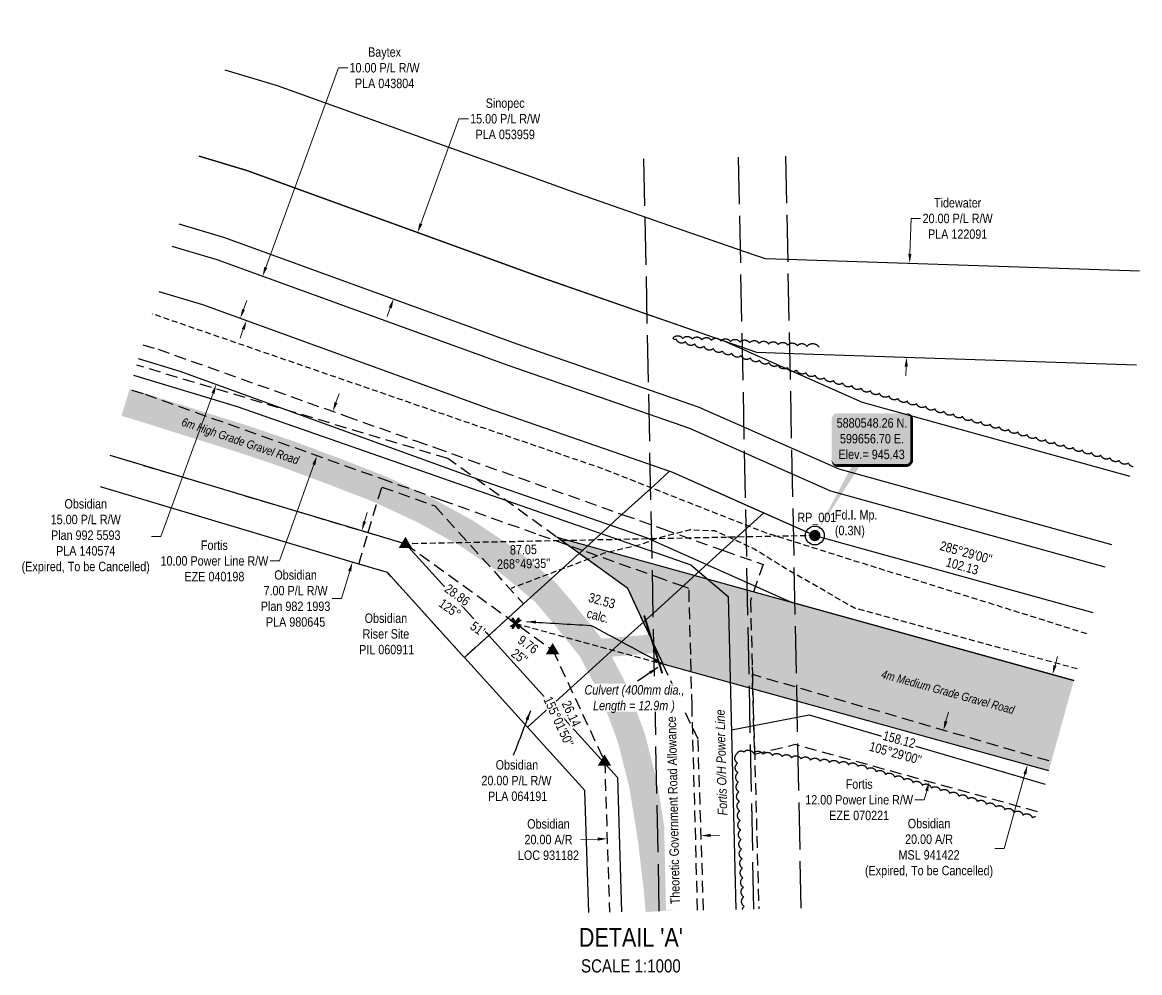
# Model space of a CAD drawing. Extents: x 598714 to 602451, y 5878898 to 5881862.
# Drawn here: x 599580 to 600767, y 5878898 to 5879909 of the extents above; entities that cross this region are included whole.
import ezdxf
from ezdxf.enums import TextEntityAlignment as Align

# ---------------------------------------------------------------- set-up
doc = ezdxf.new("R2010")
doc.units = 0
doc.header["$LTSCALE"] = 5
doc.header["$PDSIZE"] = 0.5
for name, pattern in [('0', [1, 1, 0]), ('foc-ACCESSROAD', [3.75, 2.5, -1.25]), ('foc-FLOWLINE', [3.75, 2.5, -1.25]), ('foc-TIELINE', [1.875, 1.25, -0.625]), ('foc-UNSURVEYED', [12.5, 10, -2.5]), ('UG_PIPE', [1.875, 1.25, -0.625])]:
    doc.linetypes.add(name, pattern=pattern)
doc.layers.get('Defpoints').update_dxf_attribs({"color": 9})
for name, color, linetype in [('35', 37, 'Continuous'), ('AS-PIPE-UG', 44, 'UG_PIPE'), ('AS-POWER', 104, 'foc-POWER'), ('AS-ROADS', 254, 'Continuous'), ('C-AR', 13, 'foc-ACCESSROAD'), ('C-RW', 13, 'Continuous'), ('C-WS', 13, 'foc-ACCESSROAD'), ('DETAIL-T', 7, 'Continuous'), ('F-EZE', 190, 'foc-FLOWLINE'), ('F-RW', 190, 'Continuous'), ('L-BD', 7, 'Continuous'), ('L-BD1', 253, 'Continuous'), ('L-MON', 1, 'Continuous'), ('L-ROAD-T', 7, 'Continuous'), ('L-TIE', 7, 'foc-TIELINE'), ('L-USEC', 7, 'foc-UNSURVEYED'), ('P-PROPOSED', 10, 'Continuous'), ('P-PROPOSED-H', 21, 'Continuous'), ('T-BUSH', 110, '0')]:
    doc.layers.add(name, color=color, linetype=linetype)
for name, color, linetype, lineweight in [('AS-GENERAL', 48, 'Continuous', 18), ('C-AR-T', 13, 'Continuous', 9), ('C-RW-T', 13, 'Continuous', 9), ('C-WS-T', 13, 'Continuous', 9), ('F-EZE-T', 190, 'Continuous', 9), ('F-RW-T', 190, 'Continuous', 9), ('T-TEXT', 48, 'Continuous', 18)]:
    doc.layers.add(name, color=color, linetype=linetype, lineweight=lineweight)
doc.styles.add('80', font='ARIALN.TTF', dxfattribs={"height": 10})
doc.styles.add('80CG', font='ARIALN.TTF', dxfattribs={"height": 10})
doc.styles.add('80L', font='ARIALN.TTF', dxfattribs={"height": 10})
doc.styles.add('foc-LtypeFont', font='ARIALN.TTF', dxfattribs={"height": 7.35})
doc.linetypes.add('foc-POWER', pattern='A,6,-1,["P",foc-LtypeFont,S=0.2,R=0,X=-0.625,Y=-0.75],-1.24,4', length=12.24)
doc.dimstyles.new('Compass 5 000', dxfattribs={"dimscale": 5, "dimtxt": 9, "dimasz": 2, "dimexe": 0.2, "dimexo": 0.0625, "dimgap": 0.5, "dimtad": 0, "dimtih": 1, "dimtoh": 1, "dimzin": 0, "dimdsep": 46, "dimtxsty": '80CG', "dimcen": 0.1, "dimse1": 1, "dimse2": 1, "dimclrd": 256, "dimclrt": 256, "dimaunit": 1, "dimadec": 4, "dimazin": 0, "dimtfac": 0.06, "dimtofl": 0, "dimtmove": 0, "dimatfit": 1, "dimfxl": 0.2, "dimtolj": 1, "dimtzin": 0, "dimlwd": -1, "dimarcsym": 0})

# ---------------------------------------------------------------- blocks, each defined once
blk = doc.blocks.new('*D66')
at = {"layer": 'C-AR-T', "transparency": 16777216}
for p, q in [((600191.2, 5879040.1), (600173.1, 5879039.5)), ((600311.1, 5879044), (600321.1, 5879044.3))]:
    blk.add_line(p, q, dxfattribs=at)
for points in [[(600191.2, 5879041.8), (600191.3, 5879038.4), (600201.2, 5879040.4)], [(600311.1, 5879045.7), (600311.2, 5879042.3), (600301.1, 5879043.7)]]:
    blk.add_solid(points, dxfattribs=at)
at = {"layer": 'Defpoints', "color": 0, "transparency": 16777216}
for p in [(600201.2, 5879040.4), (600201.5, 5879032.3), (600301.4, 5879035.5)]:
    blk.add_point(p, dxfattribs=at)
at = {"layer": 'C-AR-T', "transparency": 16777216, "insert": (600138.8, 5879039.5), "char_height": 10, "attachment_point": 5, "style": '80CG'}
blk.add_mtext('\\A1;Obsidian\\P20.00 A/R\\PLOC 931182', dxfattribs=at)
blk = doc.blocks.new('*D67')
at = {"layer": 'C-AR-T', "transparency": 16777216}
for p, q in [((600677.3, 5879224.8), (600680, 5879234.4)), ((600645.3, 5879109.2), (600623.4, 5879030.1)), ((600623.4, 5879030.1), (600613.4, 5879030.1))]:
    blk.add_line(p, q, dxfattribs=at)
for points in [[(600675.7, 5879225.2), (600678.9, 5879224.3), (600674.6, 5879215.1)], [(600643.7, 5879109.6), (600646.9, 5879108.7), (600648, 5879118.8)]]:
    blk.add_solid(points, dxfattribs=at)
at = {"layer": 'Defpoints', "color": 0, "transparency": 16777216}
for p in [(600339.7, 5879307.9), (600313, 5879211.6), (600648, 5879118.8)]:
    blk.add_point(p, dxfattribs=at)
at = {"layer": 'C-AR-T', "transparency": 16777216, "insert": (600543.4, 5879030.1), "char_height": 10, "attachment_point": 5, "style": '80CG'}
blk.add_mtext('\\A1;Obsidian\\P20.00 A/R\\PMSL 941422\\P(Expired, To be Cancelled)', dxfattribs=at)
blk = doc.blocks.new('*D68')
at = {"layer": 'C-RW-T', "transparency": 16777216}
for p, q in [((599943.3, 5879377.7), (599946.1, 5879387.3)), ((599927.5, 5879325.1), (599918.8, 5879295.9)), ((599918.8, 5879295.9), (599908.8, 5879295.9))]:
    blk.add_line(p, q, dxfattribs=at)
for points in [[(599941.7, 5879378.2), (599944.9, 5879377.3), (599940.4, 5879368.2)], [(599925.9, 5879325.5), (599929.1, 5879324.6), (599930.4, 5879334.6)]]:
    blk.add_solid(points, dxfattribs=at)
at = {"layer": 'Defpoints', "color": 0, "transparency": 16777216}
for p in [(599706.7, 5879438.1), (599696.6, 5879404.6, 2.2), (599930.4, 5879334.6)]:
    blk.add_point(p, dxfattribs=at)
at = {"layer": 'C-RW-T', "transparency": 16777216, "insert": (599870, 5879295.9), "char_height": 10, "attachment_point": 5, "style": '80CG'}
blk.add_mtext('\\A1;Obsidian\\P7.00 P/L R/W\\PPlan 982 1993\\PPLA 980645', dxfattribs=at)
blk = doc.blocks.new('*D69')
at = {"layer": 'Defpoints', "color": 0, "transparency": 16777216}
for p in [(599877, 5879506.5), (599860.1, 5879459.4), (599892.7, 5879447.7)]:
    blk.add_point(p, dxfattribs=at)
at = {"layer": 'F-EZE-T', "transparency": 16777216}
for p, q in [((599912.9, 5879504.3), (599916.3, 5879513.7)), ((599889.4, 5879438.3), (599852.8, 5879335.9)), ((599852.8, 5879335.9), (599842.8, 5879335.9))]:
    blk.add_line(p, q, dxfattribs=at)
for points in [[(599911.4, 5879504.9), (599914.5, 5879503.8), (599909.6, 5879494.9)], [(599887.8, 5879438.9), (599891, 5879437.7), (599892.7, 5879447.7)]]:
    blk.add_solid(points, dxfattribs=at)
at = {"layer": 'F-EZE-T', "transparency": 16777216, "insert": (599783.7, 5879335.9), "char_height": 10, "attachment_point": 5, "style": '80CG'}
blk.add_mtext('\\A1;Fortis\\P10.00 Power Line R/W\\PEZE 040198', dxfattribs=at)
blk = doc.blocks.new('*D70')
at = {"layer": 'Defpoints', "color": 0, "transparency": 16777216}
for p in [(600583.3, 5879148.9), (600543.6, 5879101.1), (600568.1, 5879094.3)]:
    blk.add_point(p, dxfattribs=at)
at = {"layer": 'F-EZE-T', "transparency": 16777216}
for p, q in [((600561.4, 5879165.4), (600564.1, 5879175)), ((600540.9, 5879091.4), (600538.2, 5879081.8)), ((600538.2, 5879081.8), (600528.2, 5879081.8))]:
    blk.add_line(p, q, dxfattribs=at)
for points in [[(600559.8, 5879165.8), (600563, 5879164.9), (600558.7, 5879155.7)], [(600539.3, 5879091.9), (600542.5, 5879091), (600543.6, 5879101.1)]]:
    blk.add_solid(points, dxfattribs=at)
at = {"layer": 'F-EZE-T', "transparency": 16777216, "insert": (600469.1, 5879081.8), "char_height": 10, "attachment_point": 5, "style": '80CG'}
blk.add_mtext('\\A1;Fortis\\P12.00 Power Line R/W\\PEZE 070221', dxfattribs=at)
blk = doc.blocks.new('*D71')
at = {"layer": 'Defpoints', "color": 0, "transparency": 16777216}
for p in [(600522.7, 5879652.5), (600547.8, 5879651.7), (600544.6, 5879551.8)]:
    blk.add_point(p, dxfattribs=at)
at = {"layer": 'F-RW-T', "transparency": 16777216}
for p, q in [((600523, 5879662.5), (600524.3, 5879700.1)), ((600524.3, 5879700.1), (600534.3, 5879700.1)), ((600519.1, 5879542.6), (600518.8, 5879532.6))]:
    blk.add_line(p, q, dxfattribs=at)
for points in [[(600521.4, 5879662.6), (600524.7, 5879662.4), (600522.7, 5879652.5)], [(600517.5, 5879542.7), (600520.8, 5879542.6), (600519.5, 5879552.6)]]:
    blk.add_solid(points, dxfattribs=at)
at = {"layer": 'F-RW-T', "transparency": 16777216, "insert": (600573.8, 5879700.1), "char_height": 10, "attachment_point": 5, "style": '80CG'}
blk.add_mtext('\\A1;Tidewater\\P20.00 P/L R/W\\PPLA 122091', dxfattribs=at)
blk = doc.blocks.new('*D72')
at = {"layer": 'Defpoints', "color": 0, "transparency": 16777216}
for p in [(599999.7, 5879685.1), (600023, 5879676.6), (599997.4, 5879606.2)]:
    blk.add_point(p, dxfattribs=at)
at = {"layer": 'F-RW-T', "transparency": 16777216}
for p, q in [((600003.1, 5879694.5), (600043.7, 5879806.1)), ((600043.7, 5879806.1), (600053.7, 5879806.1)), ((599970.7, 5879605.2), (599967.3, 5879595.8))]:
    blk.add_line(p, q, dxfattribs=at)
for points in [[(600001.6, 5879695.1), (600004.7, 5879693.9), (599999.7, 5879685.1)], [(599969.1, 5879605.8), (599972.3, 5879604.7), (599974.1, 5879614.6)]]:
    blk.add_solid(points, dxfattribs=at)
at = {"layer": 'F-RW-T', "transparency": 16777216, "insert": (600092.8, 5879806.1), "char_height": 10, "attachment_point": 5, "style": '80CG'}
blk.add_mtext('\\A1;Sinopec\\P15.00 P/L R/W\\PPLA 053959', dxfattribs=at)
blk = doc.blocks.new('*D73')
at = {"layer": 'Defpoints', "color": 0, "transparency": 16777216}
for p in [(599834.9, 5879638.6), (599859.8, 5879629.6), (599842.7, 5879582.6)]:
    blk.add_point(p, dxfattribs=at)
at = {"layer": 'F-RW-T', "transparency": 16777216}
for p, q in [((599838.3, 5879648), (599915.5, 5879860.4)), ((599915.5, 5879860.4), (599925.5, 5879860.4)), ((599814.4, 5879582.3), (599811, 5879572.9))]:
    blk.add_line(p, q, dxfattribs=at)
for points in [[(599836.7, 5879648.6), (599839.9, 5879647.5), (599834.9, 5879638.6)], [(599812.8, 5879582.8), (599816, 5879581.7), (599817.8, 5879591.6)]]:
    blk.add_solid(points, dxfattribs=at)
at = {"layer": 'F-RW-T', "transparency": 16777216, "insert": (599964.6, 5879860.4), "char_height": 10, "attachment_point": 5, "style": '80CG'}
blk.add_mtext('\\A1;Baytex\\P10.00 P/L R/W\\PPLA 043804', dxfattribs=at)
blk = doc.blocks.new('fdia')
at = {"color": 255, "const_width": 1}
blk.add_lwpolyline([(-0.5, 0, 1), (0.5, 0, 1)], format="xyb", close=True, dxfattribs=at)
blk = doc.blocks.new('Fdiaa')
blk.add_blockref('fdia', (0, 0))
blk = doc.blocks.new('fdib')
at = {"color": 1, "const_width": 1.6}
blk.add_lwpolyline([(-0.4, 0, 1), (0.4, 0, 1)], format="xyb", close=True, dxfattribs=at)
at = {"color": 1}
blk.add_circle((0, 0), 0.8, dxfattribs=at)
blk = doc.blocks.new('Fdibb')
blk.add_blockref('fdib', (0, 0))
blk = doc.blocks.new('fdicc')
for name in ['Fdibb', 'Fdiaa']:
    blk.add_blockref(name, (0, 0))
blk = doc.blocks.new('FDI')
blk.add_blockref('fdicc', (0, 0))
blk = doc.blocks.new('STRIA')
blk.add_hatch(color=255).paths.add_polyline_path([(-0.04, 1.52), (-1.47, -0.87), (1.39, -0.87)])
blk = doc.blocks.new('STRIAA')
blk.add_blockref('STRIA', (0, 0))
blk = doc.blocks.new('STRIB')
at = {"color": 1}
blk.add_solid([(-1.12, -0.67), (-0.04, 1.13), (1.04, -0.67)], dxfattribs=at)
blk = doc.blocks.new('STRIBB')
blk.add_blockref('STRIB', (0, 0))
blk = doc.blocks.new('STRICC')
for name in ['STRIAA', 'STRIBB']:
    blk.add_blockref(name, (0, 0))
blk = doc.blocks.new('fdspike')
blk.add_blockref('STRICC', (0, 0))
blk = doc.blocks.new('TEMP')
h = blk.add_hatch(color=255)
h.dxf.hatch_style = 1
h.paths.add_polyline_path([(0, 0.25), (-0.67, 1.15), (-0.67, 0.67), (-1.15, 0.67), (-0.25, 0), (-1.15, -0.67), (-0.67, -0.67), (-0.67, -1.15), (0, -0.25), (0.67, -1.15), (0.67, -0.67), (1.15, -0.67), (0.25, 0), (1.15, 0.67), (0.67, 0.67), (0.67, 1.15)])
h.paths.add_polyline_path([(0.57, 0.85), (0.57, 0.57), (0.85, 0.57), (0.08, 0), (0.85, -0.57), (0.57, -0.57), (0.57, -0.85), (0, -0.08), (-0.57, -0.85), (-0.57, -0.57), (-0.85, -0.57), (-0.08, 0), (-0.85, 0.57), (-0.57, 0.57), (-0.57, 0.85), (0, 0.08)], flags=16)
h = blk.add_hatch(color=1)
h.dxf.hatch_style = 1
h.paths.add_polyline_path([(0, 0.08), (-0.57, 0.85), (-0.57, 0.57), (-0.85, 0.57), (-0.08, 0), (-0.85, -0.57), (-0.57, -0.57), (-0.57, -0.85), (0, -0.08), (0.57, -0.85), (0.57, -0.57), (0.85, -0.57), (0.08, 0), (0.85, 0.57), (0.57, 0.57), (0.57, 0.85)])
at = {"color": 1}
for p, q in [((-0.08, 0), (0.08, 0)), ((0, 0.08), (0, -0.08))]:
    blk.add_line(p, q, dxfattribs=at)
at = {"color": 255, "flags": 128}
blk.add_lwpolyline([(-0.25, 0), (-1.15, 0.67), (-0.67, 0.67), (-0.67, 1.15), (0, 0.25), (0.67, 1.15), (0.67, 0.67), (1.15, 0.67), (0.25, 0), (1.15, -0.67), (0.67, -0.67), (0.67, -1.15), (0, -0.25), (-0.67, -1.15), (-0.67, -0.67), (-1.15, -0.67)], close=True, dxfattribs=at)
at = {"color": 1, "flags": 128}
blk.add_lwpolyline([(-0.08, 0), (-0.85, 0.57), (-0.57, 0.57), (-0.57, 0.85), (0, 0.08), (0.57, 0.85), (0.57, 0.57), (0.85, 0.57), (0.08, 0), (0.85, -0.57), (0.57, -0.57), (0.57, -0.85), (0, -0.08), (-0.57, -0.85), (-0.57, -0.57), (-0.85, -0.57)], close=True, dxfattribs=at)
blk = doc.blocks.new('*D76')
at = {"layer": 'C-RW-T', "transparency": 16777216}
for p, q in [((599814.7, 5879603.4), (599818.1, 5879612.8)), ((599782.2, 5879514.2), (599726.9, 5879361.8)), ((599726.9, 5879361.8), (599716.9, 5879361.8))]:
    blk.add_line(p, q, dxfattribs=at)
for points in [[(599813.1, 5879604), (599816.2, 5879602.9), (599811.2, 5879594)], [(599780.7, 5879514.7), (599783.8, 5879513.6), (599785.6, 5879523.6)]]:
    blk.add_solid(points, dxfattribs=at)
at = {"layer": 'Defpoints', "color": 0, "transparency": 16777216}
for p in [(599811.2, 5879594), (600056.9, 5879504.8), (600031.3, 5879434.3)]:
    blk.add_point(p, dxfattribs=at)
at = {"layer": 'C-RW-T', "transparency": 16777216, "insert": (599646.9, 5879361.8), "char_height": 10, "attachment_point": 5, "style": '80CG'}
blk.add_mtext('\\A1;Obsidian\\P15.00 P/L R/W\\PPlan 992 5593\\PPLA 140574\\P(Expired, To be Cancelled)', dxfattribs=at)
blk = doc.blocks.new('*U78')
h = blk.add_hatch(color=254)
edge = h.paths.add_edge_path()
edge.add_line((-36.5, -28.5), (36.5, -28.5))
edge.add_arc((36.5, -22.5), 6, 270, 360)
edge.add_line((42.5, -22.5), (42.5, 21))
edge.add_arc((36.5, 21), 6, 0, 90)
edge.add_line((36.5, 27), (-36.5, 27))
edge.add_arc((-36.5, 21), 6, 90, 180)
edge.add_line((-42.5, 21), (-42.5, -22.5))
edge.add_arc((-36.5, -22.5), 6, 180, 270)
at = {"color": 1, "flags": 128}
blk.add_lwpolyline([(-36.5, -28.5, 3, 3, 0), (36.5, -28.5, 3, 3, 0.414214), (42.5, -22.5, 3, 3, 0), (42.5, 21, 3, 0, 0.414214), (36.5, 27, 0, 0, 0), (-36.5, 27, 0, 0, 0.414214), (-42.5, 21, 0, 0, 0), (-42.5, -22.5, 0, 3, 0.414214)], format="xyseb", close=True, dxfattribs=at)
blk.add_lwpolyline([(-60.5, -103, 0, 10, 0), (0, 0, 5, 5, 0)], format="xyseb", dxfattribs=at)
at = {"color": 1, "style": '80'}
blk.add_attdef('ENTER_TEXT_001', (-36, -5), '', height=10, dxfattribs=at)

msp = doc.modelspace()

# ---------------------------------------------------------------- hatches: boundary and pattern name
at = {"layer": 'P-PROPOSED-H'}
h = msp.add_hatch(color=256, dxfattribs=at)
h.dxf.hatch_style = 1
h.paths.add_polyline_path([(600670.638, 5879112.534), (600697.321, 5879208.864), (600147.878, 5879361.06), (600223.049, 5879306.732), (600260.588, 5879226.118)])

# ---------------------------------------------------------------- linework, layer by layer
at = {"layer": '35', "color": 3}
msp.add_circle((600421.98, 5879362.925), 10, dxfattribs=at)
at = {"layer": 'AS-GENERAL', "const_width": 1.999, "flags": 128}
msp.add_lwpolyline([(600240.5, 5879277.91), (600259.745, 5879216.405)], dxfattribs=at)
at = {"layer": 'AS-PIPE-UG', "flags": 128}
for points in [[(600711.036, 5879258.378), (600369.538, 5879365.762), (600368.995, 5879365.99), (600194.635, 5879434.64), (600050.265, 5879483.845), (599717.355, 5879598.711)], [(600700.703, 5879221.073), (600464.205, 5879285.645), (600390.91, 5879327.82), (600357.705, 5879348.49), (600315.775, 5879367.765), (600289.55, 5879368.835), (600255.325, 5879360.17), (600236.815, 5879353.34), (600196.95, 5879343.755), (600099.12, 5879306.685)]]:
    msp.add_lwpolyline(points, dxfattribs=at)
at = {"layer": 'AS-POWER', "flags": 128}
for points in [[(599697.847, 5879533.309), (599807.897, 5879500.128), (600290.211, 5879331.647), (600330.03, 5879297.814)], [(600338.261, 5878965.231), (600330.03, 5879297.814)], [(600333.529, 5879156.421), (600415.94, 5879172.287), (600666.786, 5879098.629)]]:
    msp.add_lwpolyline(points, dxfattribs=at)
at = {"layer": 'AS-ROADS', "flags": 128}
for points, const_width in [([(600257.024, 5878963.573), (600255.245, 5878985.37), (600248.63, 5879041.56), (600239.53, 5879097.93), (600226.985, 5879147.56), (600209.01, 5879196.165), (600184.83, 5879242.51), (600152.855, 5879282.34), (600134.885, 5879303.34), (600096.01, 5879335.65), (600051.47, 5879365.575), (600005.44, 5879390.92), (599959.435, 5879412.285), (599911.58, 5879430.9), (599860.69, 5879449.885), (599811.81, 5879466.325), (599760.085, 5879482.545), (599710.715, 5879498.065), (599689.282, 5879504.594)], 30), ([(600184.941, 5879242.296), (600303.37, 5879252.39), (600382.76, 5879243.98), (600465.73, 5879224.96), (600685.042, 5879164.534)], 19.992)]:
    msp.add_lwpolyline(points, dxfattribs=dict(at, const_width=const_width))
at = {"layer": 'C-AR'}
msp.add_lwpolyline([(599672.508, 5879448.359), (599986.985, 5879354.01), (600143.415, 5879240.955), (600198.565, 5879122.52), (600203.734, 5878962.486)], dxfattribs=at)
at = {"layer": 'C-RW', "flags": 128}
msp.add_lwpolyline([(599724.478, 5879622.591), (599770.915, 5879608.69), (600080.21, 5879496.325), (600270.56, 5879430.155), (600353.825, 5879393.225), (600421.98, 5879362.925), (600717.334, 5879281.112)], dxfattribs=at)
at = {"layer": 'C-RW'}
for points in [[(599724.478, 5879622.591), (599770.915, 5879608.69), (600080.21, 5879496.325), (600270.56, 5879430.155), (600421.98, 5879362.925), (600717.334, 5879281.112)], [(600697.321, 5879208.864), (600396.625, 5879292.157), (600242.993, 5879360.369), (600055.102, 5879425.684), (599747.346, 5879537.49), (599703.05, 5879550.751)]]:
    msp.add_lwpolyline(points, dxfattribs=at)
at = {"layer": 'C-RW', "elevation": 2.178}
for points in [[(599672.491, 5879448.301), (599947.172, 5879366.103), (599986.95, 5879354.2), (600072.786, 5879259.462), (600075.299, 5879256.684), (600142.412, 5879182.61), (600212.07, 5879105.725), (600216.588, 5878962.748)], [(600181.626, 5878962.035), (600177.523, 5879091.769), (600116.508, 5879159.119), (600049.395, 5879233.197), (600046.887, 5879235.965), (599967.581, 5879323.497), (599937.148, 5879332.608), (599662.499, 5879414.804)]]:
    msp.add_lwpolyline(points, dxfattribs=at)
msp.add_lwpolyline([(600142.412, 5879182.61), (600116.508, 5879159.119), (600049.395, 5879233.197), (600075.299, 5879256.684), (600112.342, 5879290.273), (600149.386, 5879323.862), (600168.121, 5879340.846), (600201.494, 5879371.111), (600210.168, 5879379.203), (600251.584, 5879416.532), (600267.346, 5879431.272), (600270.56, 5879430.155), (600367.825, 5879387.001), (600317.034, 5879341.154), (600304.763, 5879329.83), (600274.901, 5879302.751), (600254.287, 5879284.053), (600223.702, 5879256.317), (600216.499, 5879249.788), (600142.412, 5879182.61)], close=True, dxfattribs=at)
at = {"layer": 'C-WS', "elevation": 2.178}
msp.add_lwpolyline([(600075.299, 5879256.684), (600049.395, 5879233.197), (600046.887, 5879235.965), (599967.581, 5879323.497), (599937.148, 5879332.608), (599947.172, 5879366.103), (599961.659, 5879414.506), (600018.113, 5879394.363), (600112.342, 5879290.273), (600075.299, 5879256.684)], close=True, dxfattribs=at)
at = {"layer": 'F-EZE'}
for points in [[(599707.562, 5879565.878), (599723.73, 5879561.109), (599923.726, 5879489.893), (599997.847, 5879463.503), (600018.166, 5879456.705), (600054.128, 5879443.46), (600217.984, 5879385.039), (600260.469, 5879369.988), (600324.85, 5879346.99), (600366.932, 5879332.082), (600360.755, 5879314.368), (600353.537, 5879293.683), (600355.402, 5879223.104), (600355.549, 5879216.006), (600357.718, 5879136.993), (600362.462, 5878965.725)], [(600297.343, 5878964.396), (600291.454, 5879181.661), (600290.026, 5879236.322), (600288.193, 5879306.63), (600282.717, 5879308.587), (600261.567, 5879316.132), (600175.936, 5879346.681), (600125.516, 5879364.67), (600025.928, 5879400.198), (599969.474, 5879420.341), (599708.24, 5879513.543), (599693.269, 5879517.96)]]:
    msp.add_lwpolyline(points, dxfattribs=at)
at = {"layer": 'F-EZE', "flags": 128}
msp.add_lwpolyline([(600658.63, 5879069.185), (600401.152, 5879140.507), (600357.905, 5879130.18), (600355.567, 5879215.367), (600673.439, 5879122.647)], dxfattribs=at)
at = {"layer": 'F-RW', "flags": 128}
for points in [[(599794.784, 5879858.294), (599850.569, 5879841.654), (600020.968, 5879780.262), (600115.001, 5879746.385), (600164.123, 5879728.689), (600280.769, 5879688.167), (600358.606, 5879661.126), (600369.014, 5879657.511), (600402.757, 5879656.412), (600767.283, 5879644.551)], [(599767.336, 5879766.272), (599818.053, 5879751.089), (600130.427, 5879637.606), (600360.024, 5879557.793), (600399.505, 5879556.507), (600764.033, 5879544.647)], [(600730.675, 5879329.277), (600438.895, 5879410.1), (600374.088, 5879438.912), (600288.928, 5879476.682), (600096.949, 5879543.418), (599786.628, 5879656.156), (599738.764, 5879670.485)], [(599724.478, 5879622.591), (599770.915, 5879608.69), (600080.21, 5879496.325), (600270.56, 5879430.155), (600353.825, 5879393.225), (600421.98, 5879362.925), (600717.334, 5879281.112)]]:
    msp.add_lwpolyline(points, dxfattribs=at)
at = {"layer": 'F-RW'}
for points in [[(600757.359, 5879425.608), (600472.69, 5879504.461), (600325.693, 5879569.727), (600130.427, 5879637.606), (599818.053, 5879751.089), (599767.336, 5879766.272)], [(599745.907, 5879694.432), (599794.484, 5879679.89), (600105.318, 5879566.965), (600298.127, 5879499.941), (600447.335, 5879433.693), (600737.346, 5879353.36)]]:
    msp.add_lwpolyline(points, dxfattribs=at)
at = {"layer": 'L-TIE'}
for p, q in [((600421.98, 5879362.925), (599986.985, 5879354.01)), ((600103.885, 5879269.524), (600260.588, 5879226.118))]:
    msp.add_line(p, q, dxfattribs=at)
at = {"layer": 'L-USEC', "flags": 128}
for points in [[(600256.666, 5878963.566), (600240.291, 5879766.164)], [(600357.229, 5878965.618), (600340.854, 5879768.215)], [(600407.535, 5878966.644), (600391.159, 5879769.242)]]:
    msp.add_lwpolyline(points, dxfattribs=at)
at = {"layer": 'T-BUSH', "flags": 128}
for points in [[(600760.249, 5879436.041, -0.27238789), (600755.435, 5879440.103, -0.52056705), (600745.639, 5879442.845, -0.52056705), (600735.842, 5879445.587, -0.52056705), (600726.045, 5879448.329, -0.52056705), (600716.249, 5879451.071, -0.52056705), (600706.452, 5879453.813, -0.52056705), (600696.655, 5879456.555, -0.52056705), (600686.859, 5879459.296, -0.52056705), (600677.062, 5879462.038, -0.52056705), (600667.265, 5879464.78, -0.52056705), (600657.469, 5879467.522, -0.52056705), (600647.672, 5879470.264, -0.52056705), (600637.875, 5879473.006, -0.52056705), (600628.079, 5879475.748, -0.52056705), (600618.282, 5879478.49, -0.52056705), (600608.485, 5879481.232, -0.52056705), (600598.689, 5879483.974, -0.52056705), (600588.892, 5879486.716, -0.52056705), (600579.095, 5879489.458, -0.52056705), (600569.298, 5879492.2, -0.52056705), (600559.502, 5879494.941, -0.52056705), (600549.705, 5879497.683, -0.52056705), (600539.908, 5879500.425, -0.52056705), (600530.112, 5879503.167, -0.52056705), (600520.315, 5879505.909, -0.52056705), (600510.518, 5879508.651, -0.52056705), (600500.722, 5879511.393, -0.52056705), (600490.925, 5879514.135, -0.52056705), (600481.128, 5879516.877, -0.52056705), (600471.332, 5879519.619, -0.52056705), (600461.535, 5879522.361, -0.52056705), (600451.738, 5879525.103, -0.52056705), (600441.942, 5879527.844, -0.52056705), (600432.145, 5879530.586, -0.52056705), (600422.348, 5879533.328, -0.52056705), (600412.552, 5879536.07, -0.52056705), (600402.755, 5879538.812, -0.52056705), (600392.958, 5879541.554, -0.52056705), (600383.148, 5879544.246, -0.52056705), (600373.283, 5879546.731, -0.52056705), (600363.419, 5879549.217, -0.52056705), (600353.554, 5879551.702, -0.52056705), (600343.689, 5879554.187, -0.52056705), (600333.824, 5879556.673, -0.52056705), (600323.959, 5879559.158, -0.52056705), (600314.094, 5879561.643, -0.52056705), (600304.229, 5879564.129, -0.52056705), (600294.364, 5879566.614, -0.52056705), (600284.499, 5879569.099, -0.52056705), (600274.634, 5879571.585, -0.52056705), (600271.347, 5879573.043, -0.52056705), (600281.5, 5879572.404, -0.52056705), (600291.653, 5879571.765, -0.52056705), (600301.806, 5879571.125, -0.52056705), (600311.959, 5879570.486, -0.52056705), (600322.112, 5879569.847, -0.52056705), (600332.265, 5879569.207, -0.52056705), (600342.418, 5879568.568, -0.52056705), (600352.571, 5879567.929, -0.52056705), (600362.724, 5879567.289, -0.52056705), (600372.877, 5879566.65, -0.52056705), (600383.03, 5879566.011, -0.52056705), (600393.183, 5879565.371, -0.52056705), (600403.336, 5879564.732, -0.52056705), (600413.489, 5879564.093, -0.52056705), (600426.442, 5879563.277)], [(600344.854, 5878965.365, -0.1522461), (600346.974, 5878968.393, -0.52056705), (600346.497, 5878978.555, -0.52056705), (600346.02, 5878988.717, -0.52056705), (600345.542, 5878998.879, -0.52056705), (600345.065, 5879009.041, -0.52056705), (600344.588, 5879019.203, -0.52056705), (600344.111, 5879029.365, -0.52056705), (600343.634, 5879039.527, -0.52056705), (600343.157, 5879049.689, -0.52056705), (600342.68, 5879059.851, -0.52056705), (600342.203, 5879070.013, -0.52056705), (600341.726, 5879080.174, -0.52056705), (600341.249, 5879090.336, -0.52056705), (600340.772, 5879100.498, -0.52056705), (600340.295, 5879110.66, -0.52056705), (600339.818, 5879120.822, -0.52056705), (600339.341, 5879130.984, -0.52056705), (600346.681, 5879132.729, -0.52056705), (600356.78, 5879131.503, -0.52056705), (600366.879, 5879130.277, -0.52056705), (600376.978, 5879129.051, -0.52056705), (600387.077, 5879127.825, -0.52056705), (600397.176, 5879126.599, -0.52056705), (600407.275, 5879125.373, -0.52056705), (600417.374, 5879124.147, -0.52056705), (600427.473, 5879122.921, -0.52056705), (600437.573, 5879121.695, -0.52056705), (600447.672, 5879120.47, -0.52056705), (600457.771, 5879119.244, -0.52056705), (600467.763, 5879117.504, -0.52056705), (600477.52, 5879114.622, -0.52056705), (600487.276, 5879111.741, -0.52056705), (600497.033, 5879108.859, -0.52056705), (600506.789, 5879105.977, -0.52056705), (600516.546, 5879103.096, -0.52056705), (600526.302, 5879100.214, -0.52056705), (600536.059, 5879097.333, -0.52056705), (600545.815, 5879094.451, -0.52056705), (600555.572, 5879091.569, -0.52056705), (600565.328, 5879088.688, -0.52056705), (600575.085, 5879085.806, -0.52056705), (600584.841, 5879082.925, -0.52056705), (600594.598, 5879080.043, -0.52056705), (600604.354, 5879077.161, -0.52056705), (600614.111, 5879074.28, -0.52056705), (600623.867, 5879071.398, -0.52056705), (600633.624, 5879068.517, -0.52056705), (600643.38, 5879065.635, -0.52056705), (600653.137, 5879062.753, -0.15453861), (600656.637, 5879064.095, -0.15453861)]]:
    msp.add_lwpolyline(points, format="xyb", dxfattribs=at)

# ---------------------------------------------------------------- block references
at = {"layer": 'DETAIL-T', "color": 4}
ref = msp.add_blockref('*U78', (600482.507, 5879465.875), dxfattribs=at)
ref.add_attrib('ENTER_TEXT_001', '5880548.26 N.', (600445.188, 5879477.647), dxfattribs={"layer": '0', "color": 1, "height": 10, "style": '80'})
ref.add_attrib('ENTER_TEXT_002', '599656.70 E.', (600448.687, 5879460.94), dxfattribs={"layer": '0', "color": 1, "height": 10, "style": '80'})
ref.add_attrib('ENTER_TEXT_003', 'Elev.= 945.43', (600447.132, 5879444.232), dxfattribs={"layer": '0', "color": 1, "height": 10, "style": '80'})
at = {"layer": 'L-MON'}
for name, p, xscale, yscale, zscale in [('fdspike', (599986.985, 5879354.01), 4.997883050000009, 4.997883050000009, 4.997883050000009), ('FDI', (600421.98, 5879362.925), 4.99788305000002, 4.99788305000002, 4.99788305000002), ('fdspike', (600198.565, 5879122.52), 4.997883050000009, 4.997883050000009, 4.997883050000009)]:
    msp.add_blockref(name, p, dxfattribs=dict(at, xscale=xscale, yscale=yscale, zscale=zscale))

# ---------------------------------------------------------------- texts
at = {"layer": '35', "color": 3, "style": '80'}
msp.add_attdef('RP_001', (600403.417, 5879377.22), 'RP', height=10, dxfattribs=at)
at = {"layer": 'AS-POWER', "insert": (600318.875, 5879064.829), "char_height": 9.99577, "attachment_point": 1, "rotation": 91.417571, "style": '80L'}
msp.add_mtext_dynamic_manual_height_columns('\\pi0.32612;{\\fArial Narrow|b0|i1|c0|p34;Fortis O/H Power Line}', width=112.45346, gutter_width=49.979, heights=[0], dxfattribs=at)
at = {"layer": 'C-RW-T', "insert": (600067.335, 5879124.002), "char_height": 9.99577, "width": 74.46818, "attachment_point": 1, "style": '80L'}
msp.add_mtext('\\pi15.32659;Obsidian\\P\\pi0.21021;20.00 P/L R/W\\P\\pi7.21611;PLA 064191', dxfattribs=at)
at = {"layer": 'DETAIL-T', "color": 3, "insert": (600226.42, 5878921.758), "char_height": 19.99153, "width": 109.66242, "attachment_point": 5, "style": '80CG'}
msp.add_mtext("DETAIL 'A'\\P{\\H0.7x;SCALE 1:1000}", dxfattribs=at)
at = {"layer": 'L-BD', "insert": (600182.893, 5879302.402), "char_height": 9.99577, "attachment_point": 1, "rotation": 344.517318, "style": '80L'}
msp.add_mtext_dynamic_manual_height_columns('\\pi0.2784;32.53\\P\\pi3.04325;calc.', width=28.2122, gutter_width=49.979, heights=[0], dxfattribs=at)
at = {"layer": 'L-BD1', "style": '80L'}
for s, height, p in [("285°29'00''", 9.99153, (600582.74, 5879344.938)), ('102.13', 9.9915, (600578.739, 5879330.494))]:
    msp.add_text(s, height=height, rotation=344.5173, dxfattribs=at).set_placement(p, align=Align.MIDDLE)
at = {"layer": 'L-MON', "insert": (600443.352, 5879389.931), "char_height": 9.9958, "attachment_point": 1, "style": '80L'}
msp.add_mtext_dynamic_manual_height_columns('Fd.I. Mp.\\P(0.3N)', width=44.31043, gutter_width=49.979, heights=[0], dxfattribs=at)
at = {"layer": 'L-TIE', "style": '80L'}
for s, height, p in [('87.05', 9.9958, (600112.156, 5879347.947)), ("268°49'35''", 9.99577, (600112.463, 5879332.957))]:
    msp.add_text(s, height=height, rotation=1.1741, dxfattribs=at).set_placement(p, align=Align.MIDDLE)
at = {"layer": 'T-TEXT', "char_height": 8.99613, "attachment_point": 1, "style": '80L'}
for s, width, insert, rotation in [('\\pi0.47454;{\\fArial Narrow|b0|i1|c0|p18;6m High Grade Gravel Road}', 131.19662, (599750.376, 5879488.726, 0.436), 341.410464), ('\\pi0.28124;{\\fArial Narrow|b0|i1|c0|p18;4m Medium Grade Gravel Road}', 146.66064, (600494.005, 5879220.37, 0.436), 344.595836)]:
    msp.add_mtext_dynamic_manual_height_columns(s, width=width, gutter_width=47.48, heights=[0], dxfattribs=dict(at, insert=insert, rotation=rotation))

# ---------------------------------------------------------------- dimensions: what is measured, and where the dimension line sits
at = {"layer": 'C-RW-T'}
dim = msp.add_linear_dim(base=(599930.367, 5879334.637), p1=(599706.655, 5879438.114), p2=(599696.622, 5879404.592, 2.178), angle=253.338785, text='Obsidian\\P7.00 P/L R/W\\PPlan 982 1993\\PPLA 980645', dimstyle='Compass 5 000', dxfattribs=at)
dim.commit()
dim.dimension.update_dxf_attribs({"geometry": '*D68', "text_midpoint": (599870.045, 5879295.92), "dimtype": 161})
at = {"layer": 'F-EZE-T'}
dim = msp.add_linear_dim(base=(599892.748, 5879447.715), p1=(599876.954, 5879506.548), p2=(599860.117, 5879459.357), angle=250.364941, text='Fortis\\P10.00 Power Line R/W\\PEZE 040198', dimstyle='Compass 5 000', dxfattribs=at)
dim.commit()
dim.dimension.update_dxf_attribs({"geometry": '*D69', "text_midpoint": (599783.709, 5879335.884), "dimtype": 161})
at = {"layer": 'F-RW-T', "color": 4}
dim = msp.add_linear_dim(base=(599834.886, 5879638.624), p1=(599842.727, 5879582.601), p2=(599859.793, 5879629.576), angle=70.034223, text='Baytex\\P10.00 P/L R/W\\PPLA 043804', dimstyle='Compass 5 000', dxfattribs=at)
dim.commit()
dim.dimension.update_dxf_attribs({"geometry": '*D73', "text_midpoint": (599964.554, 5879860.433), "dimtype": 161})
at = {"layer": 'F-RW-T'}
for base, p1, p2, angle, text, picture, middle in [((599999.707, 5879685.096), (599997.395, 5879606.173), (600022.993, 5879676.636), 70.034223, 'Sinopec\\P15.00 P/L R/W\\PPLA 053959', '*D72', (600092.753, 5879806.101)), ((600522.718, 5879652.509), (600544.566, 5879551.787), (600547.817, 5879651.692), 88.136403, 'Tidewater\\P20.00 P/L R/W\\PPLA 122091', '*D71', (600573.805, 5879700.061))]:
    dim = msp.add_linear_dim(base=base, p1=p1, p2=p2, angle=angle, text=text, dimstyle='Compass 5 000', dxfattribs=at)
    dim.commit()
    dim.dimension.update_dxf_attribs({"geometry": picture, "text_midpoint": middle, "dimtype": 161})

# ---------------------------------------------------------------- leaders
at = {"layer": 'C-RW-T', "color": 4, "path_type": 1}
msp.add_leader([(600119.674, 5879176.487), (600101.347, 5879128.856)], dimstyle='Compass 5 000', override={"dimgap": 0.5, "dimtad": 0}, dxfattribs=at)
at = {"layer": 'L-BD', "path_type": 1}
for points in [[(600115.452, 5879271.358), (600183.973, 5879267.285)], [(600260.588, 5879226.118), (600183.973, 5879267.285)]]:
    msp.add_leader(points, dimstyle='Compass 5 000', override={"dimgap": 0.5, "dimtad": 0}, dxfattribs=at)
at = {"layer": 'T-TEXT', "path_type": 1}
msp.add_leader([(600255.021, 5879222.614), (600233.523, 5879208.03)], dimstyle='Compass 5 000', override={"dimgap": 0.5, "dimtad": 0}, dxfattribs=at)

# ---------------------------------------------------------------- next in the draw order: texts
at = {"layer": 'L-ROAD-T', "insert": (600266.456, 5879070.553), "char_height": 10, "width": 201.38722, "attachment_point": 2, "rotation": 91.218132, "style": '80L', "bg_fill": 2}
msp.add_mtext('Theoretic Government Road Allowance', dxfattribs=at)

# ---------------------------------------------------------------- next in the draw order: linework, layer by layer
at = {"layer": 'C-AR'}
msp.add_lwpolyline([(600303.678, 5878964.525), (600297.811, 5879146.181), (600223.049, 5879306.732), (600031.865, 5879444.904), (599701.08, 5879544.146)], dxfattribs=at)
at = {"layer": 'P-PROPOSED', "flags": 128}
msp.add_lwpolyline([(600670.638, 5879112.534), (600260.588, 5879226.118), (600223.049, 5879306.732), (600147.878, 5879361.06), (600697.321, 5879208.864)], dxfattribs=at)

# ---------------------------------------------------------------- next in the draw order: dimensions: what is measured, and where the dimension line sits
at = {"layer": 'C-AR-T'}
dim = msp.add_linear_dim(base=(600201.216, 5879040.435), p1=(600301.386, 5879035.489), p2=(600201.48, 5879032.262), angle=181.849936, text='Obsidian\\P20.00 A/R\\PLOC 931182', dimstyle='Compass 5 000', dxfattribs=at)
dim.commit()
dim.dimension.update_dxf_attribs({"geometry": '*D66', "text_midpoint": (600138.805, 5879039.526), "dimtype": 161})

# ---------------------------------------------------------------- next in the draw order: texts
at = {"layer": 'L-BD1', "style": '80L', "bg_fill": 3, "box_fill_scale": 1.15, "bg_fill_color": 256, "bg_fill_true_color": 256, "bg_fill_transparency": 0}
for s, insert, char_height, width, attachment_point, rotation in [('\\pi0.21012;28.86', (600033.029, 5879312.322), 9.99153, 28.20025, 1, 324.143629), ('\\pi0.27828;9.76', (600110.828, 5879257.755), 9.99153, 21.83457, 1, 324.143629), ('\\pi0.22035;26.14', (600161.576, 5879188.716), 9.99153, 28.20025, 1, 294.969336), ('158.12', (600513.012, 5879150.798), 9.9915, 34.5046, 2, 344.5173)]:
    msp.add_mtext(s, dxfattribs=dict(at, insert=insert, char_height=char_height, width=width, attachment_point=attachment_point, rotation=rotation))

# ---------------------------------------------------------------- next in the draw order: block references
at = {"layer": 'L-MON'}
for name, p, xscale, yscale, zscale in [('TEMP', (600103.885, 5879269.524), 4.997883050000008, 4.997883050000008, 4.997883050000008), ('fdspike', (600143.415, 5879240.955), 4.997883050000009, 4.997883050000009, 4.997883050000009)]:
    msp.add_blockref(name, p, dxfattribs=dict(at, xscale=xscale, yscale=yscale, zscale=zscale))

# ---------------------------------------------------------------- next in the draw order: texts
at = {"layer": 'L-BD1', "char_height": 9.99153, "style": '80L', "bg_fill": 3, "box_fill_scale": 1.15, "bg_fill_color": 256, "bg_fill_true_color": 256, "bg_fill_transparency": 0}
for s, insert, width, attachment_point, rotation in [('\\pi0.66335;125°', (600026.501, 5879296.948), 23.85196, 1, 324.143629), ("\\pi-0.88717;25''", (600104.751, 5879242.889), 14.46019, 1, 324.143629), ("\\pi0.66335;155°01'50''", (600141.961, 5879193.554), 56.2597, 1, 294.969336), ("105°29'00''", (600509.031, 5879136.349), 56.2597, 2, 344.5173)]:
    msp.add_mtext(s, dxfattribs=dict(at, insert=insert, width=width, attachment_point=attachment_point, rotation=rotation))
at = {"layer": 'T-TEXT', "insert": (600176.005, 5879203.763), "char_height": 9.99577, "attachment_point": 1, "style": '80L', "bg_fill": 3, "box_fill_scale": 1.15, "bg_fill_color": 256, "bg_fill_true_color": 256, "bg_fill_transparency": 0}
msp.add_mtext_dynamic_manual_height_columns('\\pi1.13069;{\\fArial Narrow|b0|i1|c0|p34;Culvert (400mm dia., \\P\\pi10.24007;Length = 12.9m )}', width=106.34418, gutter_width=49.979, heights=[0], dxfattribs=at)

# ---------------------------------------------------------------- next in the draw order: texts
at = {"layer": 'L-BD1', "insert": (600060.227, 5879272.574), "char_height": 9.99153, "width": 14.46019, "attachment_point": 1, "rotation": 324.143629, "style": '80L', "bg_fill": 3, "box_fill_scale": 1.15, "bg_fill_color": 256, "bg_fill_true_color": 256, "bg_fill_transparency": 0}
msp.add_mtext("\\pi0.27828;51'", dxfattribs=at)

# ---------------------------------------------------------------- next in the draw order: dimensions: what is measured, and where the dimension line sits
at = {"layer": 'C-AR-T'}
dim = msp.add_linear_dim(base=(600647.962, 5879118.815), p1=(600339.669, 5879307.934), p2=(600312.986, 5879211.603), angle=254.517318, text='Obsidian\\P20.00 A/R\\PMSL 941422\\P(Expired, To be Cancelled)', dimstyle='Compass 5 000', dxfattribs=at)
dim.commit()
dim.dimension.update_dxf_attribs({"geometry": '*D67', "text_midpoint": (600543.444, 5879030.081), "dimtype": 161})
at = {"layer": 'F-EZE-T'}
dim = msp.add_linear_dim(base=(600543.579, 5879101.054), p1=(600583.29, 5879148.942), p2=(600568.141, 5879094.251), angle=254.517318, text='Fortis\\P12.00 Power Line R/W\\PEZE 070221', dimstyle='Compass 5 000', dxfattribs=at)
dim.commit()
dim.dimension.update_dxf_attribs({"geometry": '*D70', "text_midpoint": (600469.1, 5879081.78), "dimtype": 161})

# ---------------------------------------------------------------- next in the draw order: dimensions: what is measured, and where the dimension line sits
at = {"layer": 'C-RW-T'}
dim = msp.add_linear_dim(base=(599811.246, 5879594.038), p1=(600031.29, 5879434.335), p2=(600056.889, 5879504.797), angle=70.034223, text='Obsidian\\P15.00 P/L R/W\\PPlan 992 5593\\PPLA 140574\\P(Expired, To be Cancelled)', dimstyle='Compass 5 000', dxfattribs=at)
dim.commit()
dim.dimension.update_dxf_attribs({"geometry": '*D76', "text_midpoint": (599646.933, 5879361.789), "dimtype": 161})

# ---------------------------------------------------------------- next in the draw order: texts
at = {"layer": 'C-WS-T', "insert": (599937.045, 5879279.963, 2.178), "char_height": 9.99577, "attachment_point": 1, "style": '80L', "bg_fill": 3, "box_fill_scale": 1.15, "bg_fill_color": 256, "bg_fill_true_color": 256, "bg_fill_transparency": 0}
msp.add_mtext_dynamic_manual_height_columns('\\pi6.37404;Obsidian\\P\\pi4.15465;Riser Site\\P\\pi0.48977;PIL 060911', width=56.56308, gutter_width=249.893, heights=[0], dxfattribs=at)

doc.saveas('drawing.dxf')
